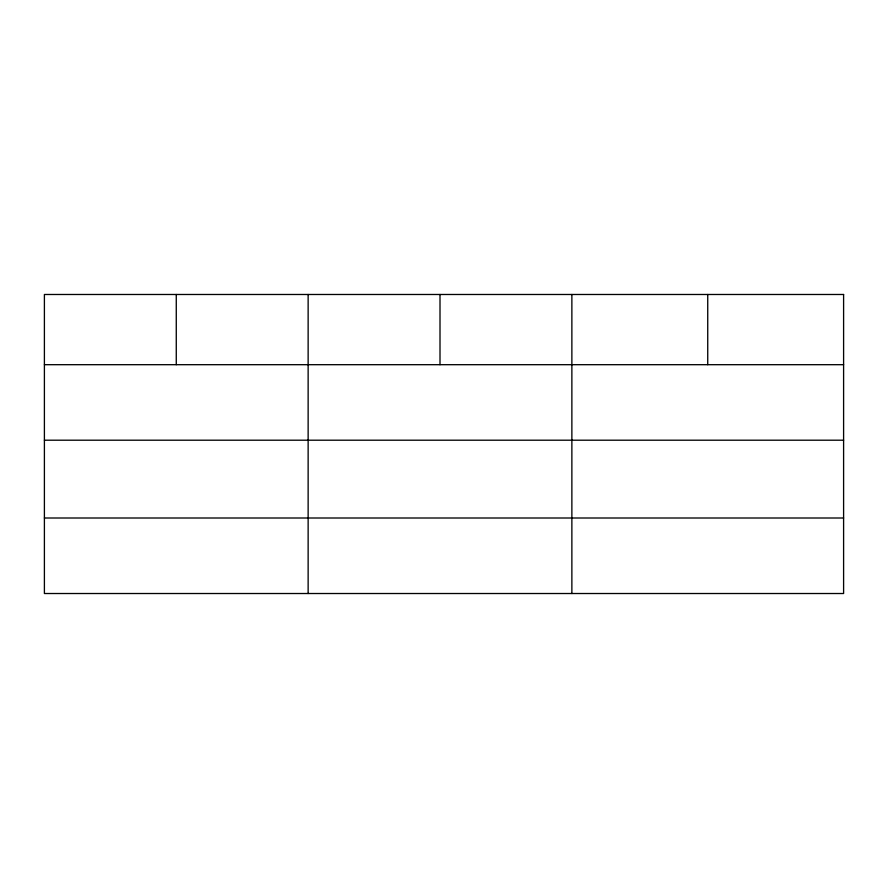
<?xml version="1.0" encoding="UTF-8"?>
<svg xmlns="http://www.w3.org/2000/svg" width="888" height="888" viewBox="0 0 888 888"><rect width="100%" height="100%" fill="white"/><g stroke="black" fill="none" stroke-linecap="round" stroke-linejoin="round"><path stroke-width="1.33" d="M44.4 364.691L843.6 364.691M44.4 440.204L843.6 440.204M44.4 518.004L843.6 518.004M707.736 294.483L707.736 364.691M571.872 294.483L571.872 593.517M440.004 294.483L440.004 364.691M308.136 294.483L308.136 593.517M176.268 294.483L176.268 364.691M843.6 294.483L44.4 294.483L44.4 593.517L843.6 593.517L843.6 294.483"/></g></svg>
